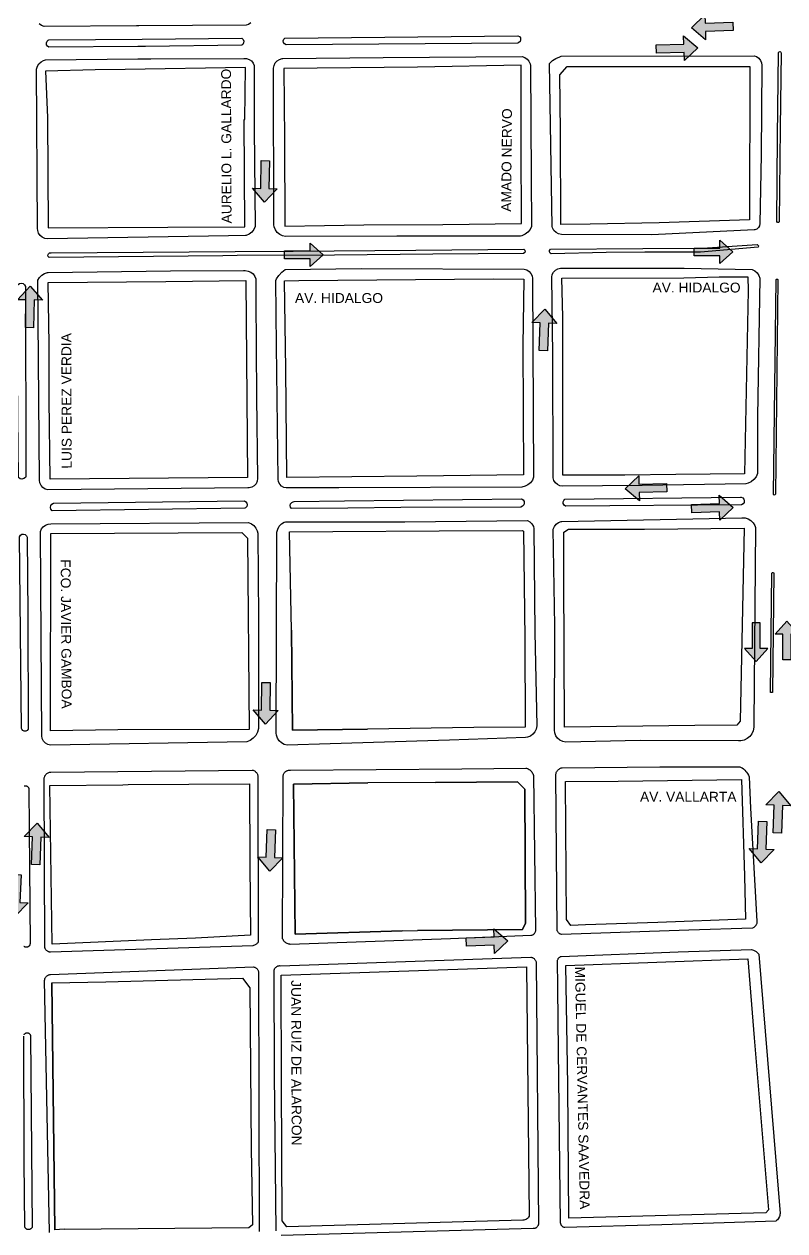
# Model space of a CAD drawing. Header units: metres. Extents: x 668617 to 675126, y 2286318 to 2293677.
# Drawn here: x 672761 to 673146, y 2291068 to 2291680 of the extents above; entities that cross this region are included whole.
import ezdxf

# ---------------------------------------------------------------- set-up
doc = ezdxf.new("R2010")
doc.units = ezdxf.units.M
doc.header["$MEASUREMENT"] = 0
for name, color, linetype in [('0_SENTIDO-VIAL', 30, 'Continuous'), ('DMTG-BANQUETA', 252, 'Continuous'), ('DMTG-CAMELLON', 252, 'Continuous'), ('DMTG-MANZANA', 253, 'Continuous'), ('DMTG-NOM-CALLES', 251, 'Continuous'), ('DMTG-TRAZA-BASE', 7, 'Continuous'), ('DMTG_SECCIONES_VIALES', 250, 'Continuous')]:
    doc.layers.add(name, color=color, linetype=linetype)
doc.styles.get("Standard").update_dxf_attribs({"font": 'arial.ttf'})

# ---------------------------------------------------------------- blocks, each defined once
blk = doc.blocks.new('traza_base_proyecto')
at = {"layer": '0_SENTIDO-VIAL'}
for points in [[(1563.26, -974.5), (1549.22, -974.92), (1549.35, -979.14), (1542.14, -973.03), (1548.97, -966.5), (1549.1, -970.71), (1563.14, -970.29)], [(1524.31, -981.73), (1538.35, -981.31), (1538.22, -977.1), (1545.43, -983.21), (1538.6, -989.74), (1538.48, -985.53), (1524.44, -985.95)], [(1328.27, -1040.49), (1328.01, -1054.54), (1332.23, -1054.62), (1325.78, -1061.52), (1319.59, -1054.38), (1323.8, -1054.46), (1324.06, -1040.42)], [(1335.89, -1086.2), (1348.96, -1086.2), (1348.96, -1082.28), (1355.49, -1088.16), (1348.96, -1094.04), (1348.96, -1090.12), (1335.89, -1090.12)], [(1335.89, -1086.2), (1348.96, -1086.2), (1348.96, -1082.28), (1355.49, -1088.16), (1348.96, -1094.04), (1348.96, -1090.12), (1335.89, -1090.12)], [(1543.51, -1084.71), (1556.58, -1084.71), (1556.58, -1080.79), (1563.11, -1086.67), (1556.58, -1092.55), (1556.58, -1088.63), (1543.51, -1088.63)], [(1543.51, -1084.71), (1556.58, -1084.71), (1556.58, -1080.79), (1563.11, -1086.67), (1556.58, -1092.55), (1556.58, -1088.63), (1543.51, -1088.63)], [(1204.5, -1125.02), (1204.71, -1110.97), (1200.5, -1110.91), (1206.93, -1103.98), (1213.14, -1111.1), (1208.93, -1111.04), (1208.71, -1125.08)], [(1464.95, -1136.7), (1465.48, -1122.66), (1461.27, -1122.5), (1467.86, -1115.73), (1473.9, -1122.98), (1469.69, -1122.82), (1469.16, -1136.86)], [(1529.72, -1208.2), (1515.68, -1208.62), (1515.81, -1212.83), (1508.6, -1206.72), (1515.43, -1200.19), (1515.56, -1204.41), (1529.6, -1203.99)], [(1542.27, -1214.68), (1556.31, -1214.26), (1556.18, -1210.05), (1563.39, -1216.15), (1556.56, -1222.68), (1556.43, -1218.47), (1542.39, -1218.89)], [(1573.02, -1274.68), (1573.02, -1287.75), (1569.09, -1287.75), (1574.98, -1294.28), (1580.86, -1287.75), (1576.94, -1287.75), (1576.94, -1274.68)], [(1588.58, -1293.42), (1588.58, -1280.35), (1584.66, -1280.35), (1590.54, -1273.82), (1596.42, -1280.35), (1592.5, -1280.35), (1592.5, -1293.42)], [(1328.67, -1304.93), (1328.41, -1318.97), (1332.63, -1319.05), (1326.18, -1325.95), (1319.99, -1318.82), (1324.2, -1318.89), (1324.46, -1304.85)], [(1583.63, -1381.15), (1584.16, -1367.11), (1579.95, -1366.95), (1586.54, -1360.17), (1592.58, -1367.43), (1588.37, -1367.27), (1587.84, -1381.31)], [(1207.55, -1397.12), (1208.09, -1383.09), (1203.88, -1382.92), (1210.46, -1376.15), (1216.51, -1383.41), (1212.3, -1383.25), (1211.77, -1397.28)], [(1580.44, -1375.32), (1579.9, -1389.35), (1584.11, -1389.52), (1577.53, -1396.29), (1571.48, -1389.03), (1575.69, -1389.19), (1576.23, -1375.16)], [(1331.36, -1379.56), (1330.83, -1393.59), (1335.04, -1393.75), (1328.45, -1400.53), (1322.4, -1393.27), (1326.61, -1393.43), (1327.15, -1379.4)], [(1202.32, -1402.45), (1201.78, -1416.48), (1205.99, -1416.64), (1199.41, -1423.42), (1193.36, -1416.16), (1197.57, -1416.32), (1198.11, -1402.29)], [(1428.04, -1434.32), (1442.08, -1433.9), (1441.95, -1429.69), (1449.16, -1435.8), (1442.33, -1442.33), (1442.21, -1438.12), (1428.17, -1438.54)]]:
    blk.add_hatch(color=256, dxfattribs=at).paths.add_polyline_path(points)
for points in [[(1563.26, -974.5), (1549.22, -974.92), (1549.35, -979.14), (1542.14, -973.03), (1548.97, -966.5), (1549.1, -970.71), (1563.14, -970.29)], [(1524.31, -981.73), (1538.35, -981.31), (1538.22, -977.1), (1545.43, -983.21), (1538.6, -989.74), (1538.48, -985.53), (1524.44, -985.95)], [(1328.01, -1054.54), (1332.23, -1054.62), (1325.78, -1061.52), (1319.59, -1054.38), (1323.8, -1054.46), (1324.06, -1040.42), (1328.27, -1040.49)], [(1348.96, -1086.2), (1348.96, -1082.28), (1355.49, -1088.16), (1348.96, -1094.04), (1348.96, -1090.12), (1335.89, -1090.12), (1335.89, -1086.2)], [(1556.58, -1084.71), (1556.58, -1080.79), (1563.11, -1086.67), (1556.58, -1092.55), (1556.58, -1088.63), (1543.51, -1088.63), (1543.51, -1084.71)], [(1204.71, -1110.97), (1200.5, -1110.91), (1206.93, -1103.98), (1213.14, -1111.1), (1208.93, -1111.04), (1208.71, -1125.08), (1204.5, -1125.02)], [(1465.48, -1122.66), (1461.27, -1122.5), (1467.86, -1115.73), (1473.9, -1122.98), (1469.69, -1122.82), (1469.16, -1136.86), (1464.95, -1136.7)], [(1529.72, -1208.2), (1515.68, -1208.62), (1515.81, -1212.83), (1508.6, -1206.72), (1515.43, -1200.19), (1515.56, -1204.41), (1529.6, -1203.99)], [(1542.27, -1214.68), (1556.31, -1214.26), (1556.18, -1210.05), (1563.39, -1216.15), (1556.56, -1222.68), (1556.43, -1218.47), (1542.39, -1218.89)], [(1569.09, -1287.75), (1574.98, -1294.28), (1580.86, -1287.75), (1576.94, -1287.75), (1576.94, -1274.68), (1573.02, -1274.68), (1573.02, -1287.75)], [(1584.66, -1280.35), (1590.54, -1273.82), (1596.42, -1280.35), (1592.5, -1280.35), (1592.5, -1293.42), (1588.58, -1293.42), (1588.58, -1280.35)], [(1328.41, -1318.97), (1332.63, -1319.05), (1326.18, -1325.95), (1319.99, -1318.82), (1324.2, -1318.89), (1324.46, -1304.85), (1328.67, -1304.93)], [(1583.63, -1381.15), (1584.16, -1367.11), (1579.95, -1366.95), (1586.54, -1360.17), (1592.58, -1367.43), (1588.37, -1367.27), (1587.84, -1381.31)], [(1207.55, -1397.12), (1208.09, -1383.09), (1203.88, -1382.92), (1210.46, -1376.15), (1216.51, -1383.41), (1212.3, -1383.25), (1211.77, -1397.28)], [(1580.44, -1375.32), (1579.9, -1389.35), (1584.11, -1389.52), (1577.53, -1396.29), (1571.48, -1389.03), (1575.69, -1389.19), (1576.23, -1375.16)], [(1331.36, -1379.56), (1330.83, -1393.59), (1335.04, -1393.75), (1328.45, -1400.53), (1322.4, -1393.27), (1326.61, -1393.43), (1327.15, -1379.4)], [(1202.32, -1402.45), (1201.78, -1416.48), (1205.99, -1416.64), (1199.41, -1423.42), (1193.36, -1416.16), (1197.57, -1416.32), (1198.11, -1402.29)], [(1428.04, -1434.32), (1442.08, -1433.9), (1441.95, -1429.69), (1449.16, -1435.8), (1442.33, -1442.33), (1442.21, -1438.12), (1428.17, -1438.54)]]:
    blk.add_lwpolyline(points, close=True, dxfattribs=at)
at = {"layer": 'DMTG-BANQUETA', "linetype": 'Continuous', "lineweight": 25}
for points in [[(1318.78, -970.65, 0), (1317.56, -971.44, 0), (1316.52, -971.8, 0), (1261.98, -972.12, 0), (1260.78, -972.12, 0), (1213.99, -972.45, 0), (1212.64, -971.9, 0), (1211.5, -971, 0)], [(1216.72, -1583.63, 0), (1214.27, -1455.77, 0), (1214.3, -1455.61, 0), (1214.35, -1455.31, 0), (1214.44, -1455.02, 0), (1214.56, -1454.74, 0), (1214.7, -1454.46, 0), (1214.86, -1454.21, 0), (1215.06, -1453.97, 0), (1215.28, -1453.76, 0), (1215.49, -1453.58, 0), (1215.74, -1453.41, 0), (1216.01, -1453.26, 0), (1216.29, -1453.14, 0), (1216.57, -1453.04, 0), (1216.88, -1452.98, 0), (1217.18, -1452.95, 0), (1320.13, -1449.06, 0), (1320.18, -1449.07, 0), (1320.47, -1449.13, 0), (1320.75, -1449.22, 0), (1321.02, -1449.33, 0), (1321.29, -1449.47, 0), (1321.54, -1449.64, 0), (1321.77, -1449.83, 0), (1321.98, -1450.04, 0), (1322.02, -1450.08, 0), (1322.2, -1450.32, 0), (1322.35, -1450.57, 0), (1322.5, -1450.84, 0), (1322.6, -1451.11, 0), (1322.68, -1451.4, 0), (1322.97, -1583.16, 0)], [(1331.57, -1582.89, 0), (1330.76, -1503.58, 0), (1330.6, -1451.04, 0), (1330.6, -1450.9, 0), (1330.67, -1450.62, 0), (1330.76, -1450.35, 0), (1330.88, -1450.08, 0), (1331.02, -1449.83, 0), (1331.18, -1449.59, 0), (1331.36, -1449.37, 0), (1331.57, -1449.17, 0), (1331.8, -1448.99, 0), (1331.81, -1448.98, 0), (1332.05, -1448.83, 0), (1332.31, -1448.7, 0), (1332.56, -1448.59, 0), (1332.85, -1448.51, 0), (1333.14, -1448.46, 0), (1333.42, -1448.43, 0), (1333.71, -1448.44, 0), (1460.82, -1444.12, 0), (1460.9, -1444.14, 0), (1461.23, -1444.22, 0), (1461.53, -1444.34, 0), (1461.83, -1444.48, 0), (1462.1, -1444.65, 0), (1462.37, -1444.85, 0), (1462.38, -1444.86, 0), (1462.62, -1445.09, 0), (1462.82, -1445.33, 0), (1463.02, -1445.6, 0), (1463.19, -1445.88, 0), (1463.32, -1446.18, 0), (1463.43, -1446.49, 0), (1464.61, -1579.22, 0), (1464.6, -1579.3, 0), (1464.57, -1579.56, 0), (1464.51, -1579.81, 0), (1464.43, -1580.06, 0), (1464.32, -1580.29, 0), (1464.19, -1580.52, 0), (1464.04, -1580.73, 0), (1463.87, -1580.92, 0), (1463.68, -1581.1, 0), (1463.67, -1581.11, 0), (1463.46, -1581.27, 0), (1463.24, -1581.4, 0), (1463.01, -1581.51, 0), (1462.77, -1581.6, 0), (1462.52, -1581.67, 0), (1462.26, -1581.71, 0), (1462, -1581.72, 0), (1334.21, -1585.26, 0)]]:
    blk.add_polyline3d(points, dxfattribs=at)
for points in [[(1307.45, -1078.56, 0), (1215.78, -1080.02, 0), (1214.39, -1079.84, 0), (1213.1, -1079.28, 0), (1212.02, -1078.37, 0), (1211.23, -1077.22, 0), (1210.8, -1075.87, 0), (1210.74, -1074.81, 0), (1210.21, -993.98, 0), (1210.61, -992.56, 0), (1211.38, -991.29, 0), (1212.46, -990.27, 0), (1213.76, -989.58, 0), (1214.75, -989.32, 0), (1261.44, -988.87, 0), (1268.11, -988.83, 0), (1315.27, -988.62, 0), (1316.65, -988.67, 0), (1317.95, -989.1, 0), (1319.08, -989.87, 0), (1319.94, -990.97, 0), (1320.44, -992.25, 0), (1320.48, -992.45, 0), (1320.55, -1024.37, 0), (1320.97, -1073.79, 0), (1320.29, -1075.3, 0), (1319.26, -1076.61, 0), (1317.96, -1077.62, 0), (1316.44, -1078.33, 0), (1316.08, -1078.43, 0)], [(1392.89, -1078.74, 0), (1336.45, -1078.87, 0), (1334.87, -1078.55, 0), (1333.44, -1077.85, 0), (1332.19, -1076.82, 0), (1331.25, -1075.51, 0), (1330.66, -1074.02, 0), (1330.47, -1072.87, 0), (1330.32, -993.62, 0), (1330.57, -992.21, 0), (1331.19, -990.92, 0), (1332.16, -989.85, 0), (1333.37, -989.08, 0), (1334.75, -988.67, 0), (1335.03, -988.62, 0), (1385.96, -988.1, 0), (1456.31, -987.65, 0), (1457.69, -988.1, 0), (1458.87, -988.9, 0), (1459.8, -990, 0), (1460.39, -991.32, 0), (1460.56, -992.2, 0), (1460.96, -1048.82, 0), (1461.15, -1073.72, 0), (1460.35, -1075.3, 0), (1459.22, -1076.66, 0), (1457.82, -1077.73, 0), (1456.21, -1078.45, 0), (1455.44, -1078.66, 0)], [(1573.94, -1075.52, 0), (1522.06, -1077.96, 0), (1476.22, -1077.87, 0), (1474.8, -1077.54, 0), (1473.52, -1076.83, 0), (1472.49, -1075.8, 0), (1471.76, -1074.52, 0), (1471.51, -1073.72, 0), (1470.29, -991.22, 0), (1471.76, -989.74, 0), (1473.48, -988.56, 0), (1475.39, -987.74, 0), (1476.07, -987.54, 0), (1573.9, -987.22, 0), (1575.22, -987.67, 0), (1576.37, -988.48, 0), (1577.23, -989.58, 0), (1577.76, -990.87, 0), (1577.9, -991.98, 0), (1577.47, -1037.41, 0), (1576.91, -1072.32, 0), (1576.74, -1073.42, 0), (1576.2, -1074.37, 0), (1575.35, -1075.11, 0), (1574.31, -1075.48, 0)], [(1317.29, -1206.3, 0), (1215.91, -1207.3, 0), (1214.55, -1206.87, 0), (1213.36, -1206.12, 0), (1212.44, -1205.05, 0), (1211.84, -1203.76, 0), (1211.63, -1202.36, 0), (1211.63, -1202.24, 0), (1210.85, -1101.04, 0), (1211.69, -1099.62, 0), (1212.8, -1098.47, 0), (1214.19, -1097.61, 0), (1215.73, -1097.12, 0), (1216.12, -1097.06, 0), (1278.04, -1096.31, 0), (1315.17, -1096.17, 0), (1315.88, -1096.17, 0), (1317.37, -1096.36, 0), (1318.76, -1096.94, 0), (1319.95, -1097.86, 0), (1320.85, -1099.06, 0), (1321.35, -1100.24, 0), (1321.39, -1110.36, 0), (1321.63, -1160.28, 0), (1322.26, -1201.58, 0), (1322.03, -1202.95, 0), (1321.44, -1204.19, 0), (1320.48, -1205.21, 0), (1319.29, -1205.93, 0), (1317.95, -1206.27, 0)], [(1374.69, -1095.04, 0), (1457.39, -1095.37, 0), (1457.44, -1095.37, 0), (1458.76, -1095.77, 0), (1459.91, -1096.53, 0), (1460.81, -1097.58, 0), (1461.37, -1098.85, 0), (1461.54, -1100.22, 0), (1462.16, -1200.65, 0), (1462.13, -1200.77, 0), (1461.51, -1202.3, 0), (1460.54, -1203.65, 0), (1459.28, -1204.73, 0), (1457.8, -1205.48, 0), (1456.19, -1205.85, 0), (1363.41, -1206.21, 0), (1336.77, -1206.32, 0), (1335.57, -1206.04, 0), (1334.4, -1205.37, 0), (1333.48, -1204.41, 0), (1332.88, -1203.2, 0), (1332.66, -1201.87, 0), (1331.84, -1134.2, 0), (1331.45, -1101.12, 0), (1331.8, -1100.37, 0), (1332.97, -1098.55, 0), (1334.46, -1096.95, 0), (1336.21, -1095.66, 0)], [(1517.22, -1205.06, 0), (1476.91, -1205.41, 0), (1475.52, -1205.19, 0), (1474.26, -1204.59, 0), (1473.21, -1203.65, 0), (1472.46, -1202.46, 0), (1472.08, -1201.11, 0), (1472.04, -1200.34, 0), (1471.85, -1138.77, 0), (1471.32, -1099.46, 0), (1471.61, -1098.1, 0), (1472.27, -1096.87, 0), (1473.25, -1095.87, 0), (1474.47, -1095.22, 0), (1475.83, -1094.93, 0), (1475.94, -1094.92, 0), (1538.45, -1094.86, 0), (1572.88, -1095.58, 0), (1574.27, -1096.28, 0), (1575.44, -1097.3, 0), (1576.31, -1098.59, 0), (1576.82, -1100.06, 0), (1576.85, -1100.21, 0), (1575.73, -1170.01, 0), (1575.69, -1198.98, 0), (1574.94, -1200.6, 0), (1573.85, -1202.02, 0), (1572.48, -1203.15, 0), (1570.9, -1203.96, 0), (1569.72, -1204.3, 0)], [(1367.92, -1216.48, 0), (1339.44, -1216.72, 0), (1338.91, -1216.03, 0), (1338.73, -1215.17, 0), (1338.94, -1214.31, 0), (1339.51, -1213.62, 0), (1340.31, -1213.28, 0), (1340.73, -1213.24, 0), (1366.35, -1212.91, 0), (1456.1, -1211.75, 0), (1456.87, -1212.29, 0), (1457.34, -1213.1, 0), (1457.45, -1214.03, 0), (1457.16, -1214.93, 0), (1456.52, -1215.62, 0), (1455.69, -1215.99, 0), (1394.77, -1216.26, 0)], [(1358.94, -1335.96, 0), (1337.3, -1336.7, 0), (1335.76, -1336.29, 0), (1334.35, -1335.51, 0), (1333.18, -1334.41, 0), (1332.3, -1333.06, 0), (1331.77, -1331.53, 0), (1331.65, -1330.67, 0), (1331.96, -1228.7, 0), (1332.44, -1227.12, 0), (1333.24, -1225.73, 0), (1334.39, -1224.57, 0), (1335.77, -1223.72, 0), (1336.33, -1223.5, 0), (1370.99, -1223.5, 0), (1396.84, -1223.5, 0), (1459.01, -1222.81, 0), (1460.29, -1223.53, 0), (1461.32, -1224.56, 0), (1462.04, -1225.84, 0), (1462.33, -1226.82, 0), (1462.79, -1279.37, 0), (1463.79, -1326.95, 0), (1463.49, -1328.51, 0), (1462.82, -1329.94, 0), (1461.81, -1331.17, 0), (1460.52, -1332.1, 0), (1459.03, -1332.68, 0), (1458.07, -1332.85, 0), (1419.47, -1334.06, 0)], [(1568.82, -1334.1, 0), (1567.14, -1334.48, 0), (1566.07, -1334.51, 0), (1516.2, -1334.28, 0), (1478.44, -1335.12, 0), (1476.9, -1334.84, 0), (1475.5, -1334.18, 0), (1474.31, -1333.18, 0), (1473.44, -1331.91, 0), (1472.88, -1330.45, 0), (1472.72, -1328.99, 0), (1472.83, -1276.17, 0), (1472.14, -1227.2, 0), (1472.72, -1225.85, 0), (1473.63, -1224.7, 0), (1474.82, -1223.84, 0), (1476.19, -1223.32, 0), (1476.4, -1223.28, 0), (1567.69, -1221.44, 0), (1569.32, -1221.51, 0), (1570.88, -1221.97, 0), (1572.27, -1222.8, 0), (1573.44, -1223.95, 0), (1574.27, -1225.34, 0), (1574.65, -1226.42, 0), (1573.74, -1325.91, 0), (1573.81, -1327.62, 0), (1573.48, -1329.33, 0), (1572.76, -1330.9, 0), (1571.71, -1332.26, 0), (1570.37, -1333.35, 0)], [(1316.81, -1335.05, 0), (1217.3, -1336.62, 0), (1215.94, -1336.32, 0), (1214.7, -1335.62, 0), (1213.72, -1334.62, 0), (1213.06, -1333.37, 0), (1212.77, -1332.01, 0), (1212.44, -1282.26, 0), (1212.15, -1228.41, 0), (1212.69, -1227.09, 0), (1213.55, -1225.96, 0), (1214.71, -1225.12, 0), (1216.05, -1224.62, 0), (1217.38, -1224.52, 0), (1317.62, -1223.8, 0), (1319.1, -1224.42, 0), (1320.37, -1225.37, 0), (1321.37, -1226.65, 0), (1322.03, -1228.11, 0), (1322.27, -1229.23, 0), (1322.65, -1272.51, 0), (1322.72, -1328.26, 0), (1322.19, -1330.06, 0), (1321.27, -1331.71, 0), (1320.03, -1333.12, 0), (1318.52, -1334.26, 0)], [(1217.29, -1441.56, 0), (1217.07, -1441.56, 0), (1216.8, -1441.53, 0), (1216.52, -1441.48, 0), (1216.25, -1441.4, 0), (1216, -1441.29, 0), (1215.75, -1441.16, 0), (1215.52, -1441, 0), (1215.3, -1440.82, 0), (1215.1, -1440.62, 0), (1215.08, -1440.6, 0), (1214.9, -1440.38, 0), (1214.75, -1440.14, 0), (1214.62, -1439.9, 0), (1214.52, -1439.64, 0), (1214.44, -1439.37, 0), (1214.39, -1439.09, 0), (1213.99, -1353.75, 0), (1214.01, -1353.54, 0), (1214.06, -1353.18, 0), (1214.16, -1352.84, 0), (1214.29, -1352.5, 0), (1214.45, -1352.18, 0), (1214.64, -1351.87, 0), (1214.86, -1351.58, 0), (1215.11, -1351.32, 0), (1215.38, -1351.08, 0), (1215.38, -1351.08, 0), (1215.68, -1350.87, 0), (1215.99, -1350.69, 0), (1216.32, -1350.54, 0), (1216.66, -1350.43, 0), (1217.01, -1350.35, 0), (1217.37, -1350.3, 0), (1319.55, -1349.29, 0), (1319.74, -1349.34, 0), (1320.07, -1349.43, 0), (1320.39, -1349.57, 0), (1320.69, -1349.73, 0), (1320.98, -1349.92, 0), (1321.23, -1350.13, 0), (1321.4, -1350.28, 0), (1321.63, -1350.54, 0), (1321.83, -1350.82, 0), (1322, -1351.12, 0), (1322.15, -1351.43, 0), (1322.26, -1351.75, 0), (1322.34, -1352.09, 0), (1322.46, -1436.57, 0), (1322.28, -1436.82, 0), (1322.04, -1437.11, 0), (1321.77, -1437.38, 0), (1321.48, -1437.61, 0), (1321.26, -1437.76, 0), (1320.93, -1437.95, 0), (1320.59, -1438.1, 0), (1320.23, -1438.22, 0), (1319.86, -1438.3, 0)], [(1460.27, -1349.26, 0), (1460.64, -1349.57, 0), (1460.98, -1349.92, 0), (1461.24, -1350.24, 0), (1461.49, -1350.65, 0), (1461.73, -1351.08, 0), (1461.91, -1351.52, 0), (1462.05, -1351.99, 0), (1463.16, -1430.4, 0), (1463.14, -1430.68, 0), (1463.09, -1430.96, 0), (1463.02, -1431.24, 0), (1462.92, -1431.51, 0), (1462.79, -1431.76, 0), (1462.64, -1432, 0), (1462.49, -1432.19, 0), (1462.47, -1432.23, 0), (1462.29, -1432.42, 0), (1462.08, -1432.61, 0), (1461.85, -1432.78, 0), (1461.6, -1432.92, 0), (1461.34, -1433.04, 0), (1461.07, -1433.14, 0), (1460.8, -1433.21, 0), (1420, -1434.82, 0), (1338.82, -1437.65, 0), (1338.56, -1437.62, 0), (1338.12, -1437.54, 0), (1337.69, -1437.41, 0), (1337.27, -1437.24, 0), (1336.87, -1437.03, 0), (1336.49, -1436.78, 0), (1336.14, -1436.5, 0), (1335.91, -1436.28, 0), (1335.6, -1435.94, 0), (1335.35, -1435.58, 0), (1335.12, -1435.19, 0), (1334.93, -1434.78, 0), (1335.17, -1352.38, 0), (1335.17, -1352.34, 0), (1335.21, -1352.02, 0), (1335.29, -1351.71, 0), (1335.39, -1351.41, 0), (1335.52, -1351.12, 0), (1335.68, -1350.84, 0), (1335.87, -1350.58, 0), (1336.08, -1350.35, 0), (1336.31, -1350.13, 0), (1336.44, -1350.02, 0), (1336.71, -1349.84, 0), (1336.99, -1349.68, 0), (1337.28, -1349.56, 0), (1337.58, -1349.46, 0), (1337.9, -1349.4, 0), (1338.21, -1349.36, 0), (1338.52, -1349.36, 0), (1338.85, -1349.39, 0), (1425.85, -1348.61, 0), (1458.28, -1348.33, 0), (1458.55, -1348.4, 0), (1459.01, -1348.55, 0), (1459.46, -1348.74, 0), (1459.88, -1348.98, 0)], [(1540.78, -1430.42, 0), (1476.29, -1432.61, 0), (1476.24, -1432.6, 0), (1475.97, -1432.53, 0), (1475.69, -1432.42, 0), (1475.44, -1432.29, 0), (1475.2, -1432.14, 0), (1474.97, -1431.96, 0), (1474.95, -1431.94, 0), (1474.74, -1431.74, 0), (1474.56, -1431.52, 0), (1474.39, -1431.28, 0), (1474.25, -1431.03, 0), (1474.14, -1430.77, 0), (1474.05, -1430.49, 0), (1473.42, -1351.47, 0), (1473.43, -1351.38, 0), (1473.53, -1350.98, 0), (1473.66, -1350.59, 0), (1473.84, -1350.22, 0), (1474.04, -1349.86, 0), (1474.29, -1349.53, 0), (1474.46, -1349.33, 0), (1474.75, -1349.04, 0), (1475.07, -1348.78, 0), (1475.41, -1348.56, 0), (1475.77, -1348.36, 0), (1476.15, -1348.21, 0), (1476.55, -1348.09, 0), (1526.17, -1347.67, 0), (1566.65, -1347.66, 0), (1567.77, -1348.09, 0), (1567.81, -1348.12, 0), (1568.54, -1348.67, 0), (1569.21, -1349.3, 0), (1569.82, -1349.99, 0), (1570.09, -1350.35, 0), (1570.59, -1351.12, 0), (1571.01, -1351.93, 0), (1571.35, -1352.78, 0), (1572.16, -1368.59, 0), (1575.38, -1425.81, 0), (1575.39, -1426, 0), (1575.38, -1426.35, 0), (1575.33, -1426.69, 0), (1575.25, -1427.03, 0), (1575.14, -1427.36, 0), (1575, -1427.67, 0), (1574.83, -1427.97, 0), (1574.73, -1428.12, 0), (1574.51, -1428.39, 0), (1574.27, -1428.64, 0), (1574.01, -1428.86, 0), (1573.72, -1429.05, 0), (1573.42, -1429.22, 0), (1573.1, -1429.36, 0)], [(1527.16, -1579.71, 0), (1477.99, -1581.21, 0), (1477.89, -1581.19, 0), (1477.64, -1581.12, 0), (1477.39, -1581.02, 0), (1477.16, -1580.9, 0), (1476.94, -1580.75, 0), (1476.74, -1580.59, 0), (1476.55, -1580.41, 0), (1476.49, -1580.35, 0), (1476.33, -1580.14, 0), (1476.19, -1579.92, 0), (1476.07, -1579.69, 0), (1475.98, -1579.44, 0), (1475.9, -1579.19, 0), (1475.86, -1578.93, 0), (1474.56, -1476.39, 0), (1474.37, -1459.29, 0), (1474.23, -1445.82, 0), (1474.3, -1445.57, 0), (1474.4, -1445.31, 0), (1474.53, -1445.06, 0), (1474.68, -1444.83, 0), (1474.85, -1444.61, 0), (1474.96, -1444.49, 0), (1475.16, -1444.3, 0), (1475.38, -1444.14, 0), (1475.62, -1443.99, 0), (1475.87, -1443.87, 0), (1476.13, -1443.77, 0), (1535.52, -1441.45, 0), (1572.55, -1440.22, 0), (1573.07, -1440.36, 0), (1573.71, -1440.6, 0), (1574.33, -1440.91, 0), (1574.92, -1441.27, 0), (1575.4, -1441.63, 0), (1575.9, -1442.1, 0), (1576.37, -1442.61, 0), (1587.14, -1574.1, 0), (1587.06, -1574.56, 0), (1586.93, -1575.1, 0), (1586.73, -1575.64, 0), (1586.48, -1576.14, 0), (1586.41, -1576.26, 0), (1586.1, -1576.74, 0), (1585.75, -1577.18, 0), (1585.35, -1577.59, 0), (1584.92, -1577.95, 0)]]:
    blk.add_polyline3d(points, close=True, dxfattribs=at)
at = {"layer": 'DMTG-CAMELLON', "linetype": 'Continuous', "lineweight": 25}
for points in [[(1261.45, -982.55, 0), (1216.44, -982.92, 0), (1215.69, -982.42, 0), (1215.24, -981.65, 0), (1215.19, -980.75, 0), (1215.49, -979.91, 0), (1216.13, -979.28, 0), (1216.36, -979.16, 0), (1263.7, -978.77, 0), (1314.19, -978.37, 0), (1314.84, -978.99, 0), (1315.19, -979.83, 0), (1315.13, -980.73, 0), (1314.69, -981.52, 0), (1314.28, -981.87, 0), (1265.33, -982.5, 0)], [(1454.22, -980.83, 0), (1336.66, -981.7, 0), (1335.89, -981.29, 0), (1335.39, -980.57, 0), (1335.25, -979.71, 0), (1335.5, -978.87, 0), (1336.05, -978.28, 0), (1454.15, -977.11, 0), (1454.94, -977.53, 0), (1455.44, -978.25, 0), (1455.56, -979.11, 0), (1455.3, -979.95, 0), (1454.71, -980.59, 0)], [(1586.57, -1071.37, 0), (1586.23, -1071.72, 0), (1585.76, -1071.7, 0), (1585.46, -1071.34, 0), (1585.86, -1028.42, 0), (1586.37, -985.68, 0), (1586.62, -985.26, 0), (1587.09, -985.16, 0), (1587.49, -985.43, 0), (1587.58, -985.82, 0), (1587.13, -1023.76, 0)], [(1457.63, -1087.04, 0), (1457.1, -1087.48, 0), (1456.98, -1087.53, 0), (1411.03, -1087.9, 0), (1361.2, -1088.28, 0), (1311.84, -1088.57, 0), (1304.64, -1088.62, 0), (1216.62, -1089.58, 0), (1216.1, -1089.07, 0), (1215.94, -1088.37, 0), (1216.15, -1087.68, 0), (1216.69, -1087.2, 0), (1217.41, -1087.08, 0), (1217.66, -1087.12, 0), (1310.9, -1086.43, 0), (1340.22, -1086.22, 0), (1402.53, -1085.85, 0), (1457.12, -1085.27, 0), (1457.64, -1085.72, 0), (1457.83, -1086.37, 0)], [(1498.95, -1087.05, 0), (1471.04, -1087.73, 0), (1470.56, -1087.37, 0), (1470.22, -1086.69, 0), (1470.26, -1085.94, 0), (1470.69, -1085.3, 0), (1517.59, -1084.95, 0), (1547.84, -1084.73, 0), (1575.49, -1082.97, 0), (1575.73, -1083.12, 0), (1576.08, -1083.67, 0), (1576.03, -1084.3, 0), (1546.69, -1086.85, 0), (1518.47, -1086.87, 0)], [(1584.52, -1209.85, 0), (1584.09, -1209.94, 0), (1583.75, -1209.67, 0), (1583.7, -1209.48, 0), (1585.04, -1100.74, 0), (1585.33, -1100.44, 0), (1585.75, -1100.49, 0), (1585.94, -1100.72, 0), (1584.71, -1209.45, 0)], [(1203.72, -1201.56, 0), (1202.77, -1201.78, 0), (1201.8, -1201.61, 0), (1200.98, -1201.07, 0), (1200.76, -1170.4, 0), (1200.19, -1104.5, 0), (1200.3, -1103.9, 0), (1200.8, -1103.11, 0), (1201.59, -1102.6, 0), (1202.51, -1102.46, 0), (1203.41, -1102.72, 0), (1204.12, -1103.32, 0), (1204.52, -1104.17, 0), (1204.8, -1200.58, 0), (1204.51, -1200.97, 0)], [(1567.54, -1214.82, 0), (1478.49, -1215.5, 0), (1478.37, -1215.46, 0), (1477.63, -1215, 0), (1477.19, -1214.26, 0), (1477.09, -1213.4, 0), (1477.4, -1212.59, 0), (1478.04, -1212, 0), (1567.01, -1210.97, 0), (1567.33, -1210.99, 0), (1568.14, -1211.32, 0), (1568.73, -1211.98, 0), (1568.98, -1212.82, 0), (1568.83, -1213.69, 0), (1568.31, -1214.4, 0)], [(1315.74, -1216.59, 0), (1218.02, -1217.85, 0), (1217.45, -1217.1, 0), (1217.24, -1216.18, 0), (1217.44, -1215.26, 0), (1217.97, -1214.5, 0), (1218.69, -1214.06, 0), (1315.55, -1212.84, 0), (1316.32, -1213.27, 0), (1316.84, -1213.99, 0), (1316.98, -1214.87, 0), (1316.73, -1215.72, 0), (1316.14, -1216.37, 0)], [(1204.77, -1329.6, 0), (1203.94, -1329.62, 0), (1203.2, -1329.29, 0), (1202.7, -1328.62, 0), (1202.57, -1328.16, 0), (1201.52, -1231.08, 0), (1201.98, -1230.31, 0), (1202.73, -1229.81, 0), (1203.62, -1229.67, 0), (1204.48, -1229.94, 0), (1205.15, -1230.54, 0), (1205.48, -1231.33, 0), (1205.69, -1270.85, 0), (1205.94, -1328.49, 0), (1205.48, -1329.19, 0)], [(1583.23, -1309.91, 0), (1582.19, -1309.92, 0), (1582.85, -1249.45, 0), (1583.22, -1249.12, 0), (1583.69, -1249.2, 0), (1583.97, -1249.58, 0)]]:
    blk.add_polyline3d(points, close=True, dxfattribs=at)
for points in [[(1203.87, -1357.37, 0), (1204.04, -1357.32, 0), (1204.23, -1357.29, 0), (1204.41, -1357.27, 0), (1204.59, -1357.27, 0), (1204.78, -1357.29, 0), (1204.87, -1357.31, 0), (1205.05, -1357.36, 0), (1205.22, -1357.42, 0), (1205.39, -1357.51, 0), (1205.54, -1357.6, 0), (1205.69, -1357.72, 0), (1205.83, -1357.84, 0), (1205.95, -1357.98, 0), (1206.06, -1358.13, 0), (1206.15, -1358.29, 0), (1206.22, -1358.46, 0), (1206.43, -1379.08, 0), (1206.86, -1437.43, 0), (1206.85, -1437.48, 0), (1206.82, -1437.66, 0), (1206.77, -1437.83, 0), (1206.71, -1438.01, 0), (1206.62, -1438.17, 0), (1206.52, -1438.33, 0), (1206.41, -1438.47, 0), (1206.28, -1438.61, 0), (1206.14, -1438.73, 0), (1205.99, -1438.83, 0), (1205.83, -1438.92, 0), (1205.66, -1439, 0), (1205.48, -1439.05, 0), (1205.3, -1439.09, 0), (1205.12, -1439.12, 0), (1204.94, -1439.12, 0), (1204.75, -1439.11, 0), (1204.61, -1439.08, 0), (1204.43, -1439.04, 0), (1204.25, -1438.97, 0), (1204.09, -1438.89, 0), (1203.93, -1438.8, 0), (1203.78, -1438.69, 0)], [(1203.82, -1483.49, 0), (1203.9, -1483.34, 0), (1203.99, -1483.2, 0), (1204.09, -1483.07, 0), (1204.21, -1482.95, 0), (1204.34, -1482.83, 0), (1204.48, -1482.74, 0), (1204.63, -1482.65, 0), (1204.78, -1482.59, 0), (1204.94, -1482.53, 0), (1205.11, -1482.5, 0), (1205.28, -1482.48, 0), (1205.45, -1482.47, 0), (1205.61, -1482.49, 0), (1205.78, -1482.52, 0), (1205.9, -1482.55, 0), (1206.05, -1482.6, 0), (1206.21, -1482.67, 0), (1206.35, -1482.76, 0), (1206.49, -1482.86, 0), (1206.62, -1482.98, 0), (1206.73, -1483.1, 0), (1206.83, -1483.24, 0), (1206.92, -1483.38, 0), (1206.99, -1483.53, 0), (1207.05, -1483.69, 0), (1207.09, -1483.86, 0), (1208, -1580.94, 0), (1207.96, -1581.02, 0), (1207.87, -1581.2, 0), (1207.77, -1581.36, 0), (1207.64, -1581.52, 0), (1207.5, -1581.66, 0), (1207.35, -1581.79, 0), (1207.19, -1581.9, 0), (1207.01, -1582, 0), (1206.83, -1582.08, 0), (1206.64, -1582.14, 0), (1206.44, -1582.18, 0), (1206.25, -1582.2, 0), (1206.05, -1582.21, 0), (1206.02, -1582.21, 0), (1205.82, -1582.19, 0), (1205.63, -1582.15, 0), (1205.44, -1582.09, 0), (1205.25, -1582.02, 0), (1205.07, -1581.92, 0), (1204.9, -1581.81, 0), (1204.76, -1581.69, 0), (1204.62, -1581.55, 0), (1204.49, -1581.39, 0), (1204.38, -1581.23, 0), (1204.29, -1581.05, 0), (1203.94, -1547.59, 0), (1203.67, -1484.25, 0)]]:
    blk.add_polyline3d(points, dxfattribs=at)
at = {"layer": 'DMTG-MANZANA', "color": 8, "linetype": 'Continuous', "lineweight": 25}
blk.add_line((1217.97, -1457.18), (1219.46, -1582.36), dxfattribs=at)
at = {"layer": 'DMTG-MANZANA', "linetype": 'Continuous', "lineweight": 25}
for points in [[(1316.02, -993.29, 0), (1255.09, -994.29, 0), (1239.86, -994.43, 0), (1214.78, -995.05, 0), (1215.65, -1018.5, 0), (1216.11, -1074.48, 0), (1276.69, -1074.09, 0), (1315.79, -1073.99, 0), (1315.37, -1019.61, 0), (1315.79, -1019.57, 0)], [(1316.02, -993.29, 0), (1255.09, -994.29, 0), (1239.86, -994.43, 0), (1214.78, -995.05, 0), (1215.65, -1018.5, 0), (1216.11, -1074.48, 0), (1276.69, -1074.09, 0), (1315.79, -1073.99, 0), (1315.37, -1019.61, 0), (1315.79, -1019.57, 0)], [(1455.85, -1032.66, 0), (1455.86, -991.96, 0), (1403.36, -993.05, 0), (1335.59, -993.65, 0), (1335.8, -1029.61, 0), (1336.07, -1073.61, 0), (1356.11, -1073.27, 0), (1376.15, -1072.95, 0), (1416.2, -1072.77, 0), (1455.95, -1072.3, 0)], [(1455.85, -1032.66, 0), (1455.86, -991.96, 0), (1403.36, -993.05, 0), (1335.59, -993.65, 0), (1335.8, -1029.61, 0), (1336.07, -1073.61, 0), (1356.11, -1073.27, 0), (1376.15, -1072.95, 0), (1416.2, -1072.77, 0), (1455.95, -1072.3, 0)], [(1571.64, -1070.38, 0), (1525.81, -1072, 0), (1490.79, -1072.63, 0), (1475.96, -1072.76, 0), (1475.81, -1025.81, 0), (1475.45, -996.89, 0), (1479.24, -992.72, 0), (1532.22, -992.73, 0), (1571.74, -992.77, 0)], [(1571.64, -1070.38, 0), (1525.81, -1072, 0), (1490.79, -1072.63, 0), (1475.96, -1072.76, 0), (1475.81, -1025.81, 0), (1475.45, -996.89, 0), (1479.24, -992.72, 0), (1532.22, -992.73, 0), (1571.74, -992.77, 0)], [(1457.17, -1100.49, 0), (1456.65, -1134.04, 0), (1457.04, -1199.66, 0), (1402.97, -1200.32, 0), (1336.99, -1200.95, 0), (1336.51, -1146.02, 0), (1335.79, -1101.28, 0), (1343.07, -1101.14, 0), (1441.83, -1100.35, 0)], [(1457.17, -1100.49, 0), (1456.65, -1134.04, 0), (1457.04, -1199.66, 0), (1402.97, -1200.32, 0), (1336.99, -1200.95, 0), (1336.51, -1146.02, 0), (1335.79, -1101.28, 0), (1343.07, -1101.14, 0), (1441.83, -1100.35, 0)], [(1570.9, -1106.21, 0), (1569.11, -1199.1, 0), (1534.3, -1199.52, 0), (1508.36, -1199.8, 0), (1477.05, -1199.89, 0), (1476.99, -1119.67, 0), (1476.41, -1099.99, 0), (1538.36, -1099.81, 0), (1556.19, -1099.34, 0), (1561.98, -1099.24, 0), (1570.73, -1099.33, 0)], [(1570.9, -1106.21, 0), (1569.11, -1199.1, 0), (1534.3, -1199.52, 0), (1508.36, -1199.8, 0), (1477.05, -1199.89, 0), (1476.99, -1119.67, 0), (1476.41, -1099.99, 0), (1538.36, -1099.81, 0), (1556.19, -1099.34, 0), (1561.98, -1099.24, 0), (1570.73, -1099.33, 0)], [(1316.31, -1101.19, 0), (1317.07, -1201.04, 0), (1217.14, -1201.89, 0), (1216.61, -1161.58, 0), (1216.59, -1133.44, 0), (1216.11, -1102.16, 0), (1275.63, -1101.63, 0)], [(1316.31, -1101.19, 0), (1317.07, -1201.04, 0), (1217.14, -1201.89, 0), (1216.61, -1161.58, 0), (1216.59, -1133.44, 0), (1216.11, -1102.16, 0), (1275.63, -1101.63, 0)], [(1314.28, -1228.89, 0), (1317.19, -1231.79, 0), (1317.92, -1328.7, 0), (1251.38, -1328.9, 0), (1217.28, -1329.35, 0), (1217.49, -1229.38, 0)], [(1314.28, -1228.89, 0), (1317.19, -1231.79, 0), (1317.92, -1328.7, 0), (1251.38, -1328.9, 0), (1217.28, -1329.35, 0), (1217.49, -1229.38, 0)], [(1456.54, -1227.8, 0), (1457.04, -1228.21, 0), (1457.76, -1282.73, 0), (1457.8, -1327.59, 0), (1431.8, -1327.78, 0), (1377.99, -1328.5, 0), (1339.92, -1329.05, 0), (1339.36, -1278.32, 0), (1338.48, -1228.62, 0), (1360.45, -1228.38, 0), (1414.27, -1228.01, 0)], [(1456.54, -1227.8, 0), (1457.04, -1228.21, 0), (1457.76, -1282.73, 0), (1457.8, -1327.59, 0), (1431.8, -1327.78, 0), (1377.99, -1328.5, 0), (1339.92, -1329.05, 0), (1339.36, -1278.32, 0), (1338.48, -1228.62, 0), (1360.45, -1228.38, 0), (1414.27, -1228.01, 0)], [(1568.9, -1226.68, 0), (1566.89, -1324.48, 0), (1565.25, -1326.48, 0), (1543.84, -1326.78, 0), (1477.83, -1327.58, 0), (1477.41, -1250.92, 0), (1477.47, -1244.37, 0), (1477.4, -1228.71, 0), (1479.86, -1227.15, 0), (1518.43, -1227.27, 0)], [(1568.9, -1226.68, 0), (1566.89, -1324.48, 0), (1565.25, -1326.48, 0), (1543.84, -1326.78, 0), (1477.83, -1327.58, 0), (1477.41, -1250.92, 0), (1477.47, -1244.37, 0), (1477.4, -1228.71, 0), (1479.86, -1227.15, 0), (1518.43, -1227.27, 0)], [(1318.2, -1356.2, 0), (1318.29, -1397.03, 0), (1318.69, -1433.01, 0), (1290.82, -1434.42, 0), (1268.52, -1435.42, 0), (1218.06, -1437.56, 0), (1216.9, -1357.2, 0), (1253.9, -1356.75, 0), (1256.6, -1356.61, 0)], [(1318.2, -1356.2, 0), (1318.29, -1397.03, 0), (1318.69, -1433.01, 0), (1290.82, -1434.42, 0), (1268.52, -1435.42, 0), (1218.06, -1437.56, 0), (1216.9, -1357.2, 0), (1253.9, -1356.75, 0), (1256.6, -1356.61, 0)], [(1412.35, -1355.66, 0), (1378.13, -1355.79, 0), (1340.35, -1356.42, 0), (1341.34, -1432.39, 0), (1395.44, -1430.76, 0), (1403.26, -1430.53, 0), (1456.48, -1430.05, 0), (1457.97, -1426.94, 0), (1457.77, -1358.96, 0), (1454.06, -1355.33, 0)], [(1412.35, -1355.66, 0), (1378.13, -1355.79, 0), (1340.35, -1356.42, 0), (1341.34, -1432.39, 0), (1395.44, -1430.76, 0), (1403.26, -1430.53, 0), (1456.48, -1430.05, 0), (1457.97, -1426.94, 0), (1457.77, -1358.96, 0), (1454.06, -1355.33, 0)], [(1569, -1403.14, 0), (1569.65, -1424.91, 0), (1525.07, -1426.48, 0), (1488.44, -1427.82, 0), (1481.01, -1428.1, 0), (1478.76, -1425.02, 0), (1478.33, -1355.14, 0), (1505.06, -1354.92, 0), (1567.48, -1354.06, 0)], [(1569, -1403.14, 0), (1569.65, -1424.91, 0), (1525.07, -1426.48, 0), (1488.44, -1427.82, 0), (1481.01, -1428.1, 0), (1478.76, -1425.02, 0), (1478.33, -1355.14, 0), (1505.06, -1354.92, 0), (1567.48, -1354.06, 0)], [(1459.97, -1574.93, 0), (1459.82, -1575.4, 0), (1459.6, -1575.84, 0), (1459.32, -1576.25, 0), (1458.98, -1576.6, 0), (1458.59, -1576.9, 0), (1458.16, -1577.14, 0), (1457.7, -1577.3, 0), (1457.21, -1577.39, 0), (1456.72, -1577.41, 0), (1336.97, -1580.76, 0), (1334.61, -1577.69, 0), (1334.28, -1508.29, 0), (1334.2, -1453.19, 0), (1458.53, -1449.06, 0)], [(1459.97, -1574.93, 0), (1459.82, -1575.4, 0), (1459.6, -1575.84, 0), (1459.32, -1576.25, 0), (1458.98, -1576.6, 0), (1458.59, -1576.9, 0), (1458.16, -1577.14, 0), (1457.7, -1577.3, 0), (1457.21, -1577.39, 0), (1456.72, -1577.41, 0), (1336.97, -1580.76, 0), (1334.61, -1577.69, 0), (1334.28, -1508.29, 0), (1334.2, -1453.19, 0), (1458.53, -1449.06, 0)], [(1570.7, -1445.02, 0), (1574.01, -1485.04, 0), (1581.3, -1572.21, 0), (1579.84, -1573.74, 0), (1479.98, -1576.4, 0), (1479.53, -1508.92, 0), (1478.42, -1448.28, 0)], [(1570.7, -1445.02, 0), (1574.01, -1485.04, 0), (1581.3, -1572.21, 0), (1579.84, -1573.74, 0), (1479.98, -1576.4, 0), (1479.53, -1508.92, 0), (1478.42, -1448.28, 0)], [(1217.97, -1457.18, 0), (1245.29, -1456.6, 0), (1314.65, -1454.8, 0), (1318.33, -1459.65, 0), (1319.02, -1541.09, 0), (1319.65, -1579.82, 0), (1317.81, -1581.35, 0), (1224.1, -1582.09, 0), (1224.1, -1581.97, 0), (1219.46, -1582.36, 0)], [(1217.97, -1457.18, 0), (1245.29, -1456.6, 0), (1314.65, -1454.8, 0), (1318.33, -1459.65, 0), (1319.02, -1541.09, 0), (1319.65, -1579.82, 0), (1317.81, -1581.35, 0), (1224.1, -1582.09, 0), (1224.1, -1581.97, 0), (1219.46, -1582.36, 0)]]:
    blk.add_polyline3d(points, close=True, dxfattribs=at)
for points in [[(1239.86, -994.43, 0), (1214.78, -995.05, 0), (1215.65, -1018.5, 0)], [(1335.8, -1029.61, 0), (1336.07, -1073.61, 0), (1356.11, -1073.27, 0)], [(1376.15, -1072.95, 0), (1416.2, -1072.77, 0), (1455.95, -1072.3, 0), (1455.85, -1032.66, 0)], [(1571.64, -1070.38, 0), (1525.81, -1072, 0), (1490.79, -1072.63, 0)], [(1476.99, -1119.67, 0), (1476.41, -1099.99, 0), (1538.36, -1099.81, 0), (1556.19, -1099.34, 0)], [(1543.84, -1326.78, 0), (1477.83, -1327.58, 0), (1477.41, -1250.92, 0), (1477.47, -1244.37, 0)], [(1339.36, -1278.32, 0), (1339.92, -1329.05, 0), (1377.99, -1328.5, 0)], [(1268.52, -1435.42, 0), (1218.06, -1437.56, 0), (1216.9, -1357.2, 0), (1253.9, -1356.75, 0), (1256.6, -1356.61, 0)], [(1395.44, -1430.76, 0), (1341.34, -1432.39, 0), (1340.35, -1356.42, 0), (1378.13, -1355.79, 0)], [(1412.35, -1355.66, 0), (1454.06, -1355.33, 0), (1457.77, -1358.96, 0), (1457.97, -1426.94, 0), (1456.48, -1430.05, 0), (1403.26, -1430.53, 0)], [(1505.06, -1354.92, 0), (1567.48, -1354.06, 0), (1569, -1403.14, 0)], [(1318.29, -1397.03, 0), (1318.69, -1433.01, 0), (1290.82, -1434.42, 0)]]:
    blk.add_polyline3d(points, dxfattribs=at)
at = {"layer": 'DMTG-NOM-CALLES'}
for s, rotation, p in [('AURELIO L. GALLARDO', 90.19384, (1309.02, -1072.22)), ('AMADO NERVO', 89.50491, (1450.73, -1066.33)), ('LUIS PEREZ VERDIA', 90.19384, (1227.98, -1196.51)), ('FCO. JAVIER GAMBOA', 270.42123, (1222.4, -1242.5)), ('MIGUEL DE CERVANTES SAAVEDRA', 271.17826, (1483.12, -1448.96)), ('JUAN RUIZ DE ALARCON', 270.18128, (1339.24, -1455.8))]:
    blk.add_text(s, height=5, rotation=rotation, dxfattribs=at).set_placement(p)
for s, p in [('AV. HIDALGO', (1522.45, -1107.24)), ('AV. HIDALGO', (1341.18, -1112.54)), ('AV. VALLARTA', (1516.09, -1365.31))]:
    blk.add_text(s, height=5, dxfattribs=at).set_placement(p)

msp = doc.modelspace()

# ---------------------------------------------------------------- linework, layer by layer
at = {"layer": 'DMTG_SECCIONES_VIALES', "color": 6}
msp.add_circle((673067.74788, 2291619.20218), 2058.07959, dxfattribs=at)

# ---------------------------------------------------------------- block references
at = {"layer": 'DMTG-TRAZA-BASE'}
msp.add_blockref('traza_base_proyecto', (671556.78644, 2292651.27973), dxfattribs=at)

doc.saveas('drawing.dxf')
